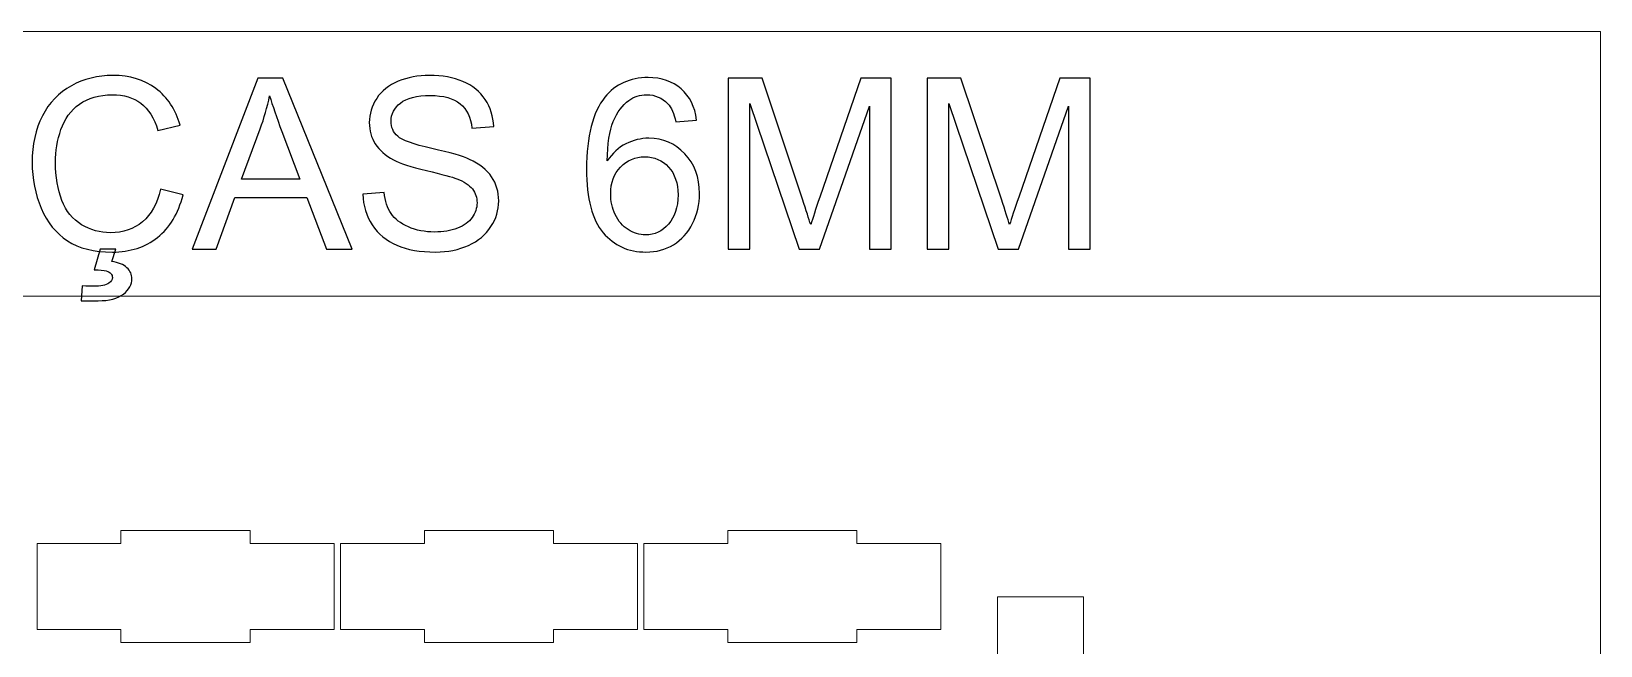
# Model space of a CAD drawing. Header units: millimetres. Extents: x -1111 to 1111, y -549 to 549.
# Drawn here: x 382 to 1111, y 264 to 549 of the extents above; entities that cross this region are included whole.
import ezdxf

# ---------------------------------------------------------------- set-up
doc = ezdxf.new("R2010")
doc.units = ezdxf.units.MM
doc.header["$MEASUREMENT"] = 0
doc.layers.add('Camada 1', color=7, linetype='Continuous')

msp = doc.modelspace()

# ---------------------------------------------------------------- linework, layer by layer
at = {"layer": 'Camada 1', "color": 140, "lineweight": 20}
for points in [[(0, 426.1517), (1110.9428, 426.1517), (1110.9428, 549.2085), (0, 549.2085), (0, 426.1517)], [(0, -184.5851), (1110.9428, -184.5851), (1110.9428, 426.1517), (0, 426.1517), (0, -184.5851)]]:
    msp.add_lwpolyline(points, close=True, dxfattribs=at)
at = {"layer": 'Camada 1', "color": 140}
for points, knots in [([(441.7521, 475.8281), (441.7521, 475.8281), (452.2911, 473.1656), (452.2911, 473.1656), (452.2911, 473.1656), (450.0908, 464.531), (446.1341, 457.9673), (440.4208, 453.4374), (440.4208, 453.4374), (434.7076, 448.9075), (427.7186, 446.6333), (419.4538, 446.6333), (419.4538, 446.6333), (410.9117, 446.6333), (403.9597, 448.3713), (398.5977, 451.8658), (398.5977, 451.8658), (393.2358, 455.3418), (389.1681, 460.3894), (386.3762, 466.9901), (386.3762, 466.9901), (383.5843, 473.6093), (382.1791, 480.6908), (382.1791, 488.2715), (382.1791, 488.2715), (382.1791, 496.5362), (383.7507, 503.7471), (386.9124, 509.9041), (386.9124, 509.9041), (390.0741, 516.0611), (394.567, 520.7389), (400.3912, 523.9376), (400.3912, 523.9376), (406.2154, 527.1363), (412.6312, 528.7263), (419.6202, 528.7263), (419.6202, 528.7263), (427.5707, 528.7263), (434.2454, 526.711), (439.6443, 522.6618), (439.6443, 522.6618), (445.0617, 518.6126), (448.8335, 512.9364), (450.9598, 505.6146), (450.9598, 505.6146), (450.9598, 505.6146), (440.6427, 503.1739), (440.6427, 503.1739), (440.6427, 503.1739), (438.8123, 508.9426), (436.1313, 513.1582), (432.6368, 515.7837), (432.6368, 515.7837), (429.1423, 518.4277), (424.7418, 519.7405), (419.4353, 519.7405), (419.4353, 519.7405), (413.3523, 519.7405), (408.2492, 518.2798), (404.1631, 515.3585), (404.1631, 515.3585), (400.0769, 512.4372), (397.1925, 508.4989), (395.547, 503.5807), (395.547, 503.5807), (393.8829, 498.644), (393.0509, 493.5594), (393.0509, 488.3269), (393.0509, 488.3269), (393.0509, 481.5783), (394.0309, 475.6802), (395.9907, 470.651), (395.9907, 470.651), (397.9506, 465.6034), (401.0014, 461.8501), (405.143, 459.354), (405.143, 459.354), (409.2846, 456.8579), (413.7591, 455.6191), (418.5848, 455.6191), (418.5848, 455.6191), (424.4645, 455.6191), (429.4196, 457.3202), (433.4873, 460.7037), (433.4873, 460.7037), (437.555, 464.1058), (440.3099, 469.1349), (441.7521, 475.8281)], [0, 0, 0, 0, 0.04347826, 0.04347826, 0.04347826, 0.04347826, 0.08695652, 0.08695652, 0.08695652, 0.08695652, 0.13043478, 0.13043478, 0.13043478, 0.13043478, 0.17391304, 0.17391304, 0.17391304, 0.17391304, 0.2173913, 0.2173913, 0.2173913, 0.2173913, 0.26086957, 0.26086957, 0.26086957, 0.26086957, 0.30434783, 0.30434783, 0.30434783, 0.30434783, 0.34782609, 0.34782609, 0.34782609, 0.34782609, 0.39130435, 0.39130435, 0.39130435, 0.39130435, 0.43478261, 0.43478261, 0.43478261, 0.43478261, 0.47826087, 0.47826087, 0.47826087, 0.47826087, 0.52173913, 0.52173913, 0.52173913, 0.52173913, 0.56521739, 0.56521739, 0.56521739, 0.56521739, 0.60869565, 0.60869565, 0.60869565, 0.60869565, 0.65217391, 0.65217391, 0.65217391, 0.65217391, 0.69565217, 0.69565217, 0.69565217, 0.69565217, 0.73913043, 0.73913043, 0.73913043, 0.73913043, 0.7826087, 0.7826087, 0.7826087, 0.7826087, 0.82608696, 0.82608696, 0.82608696, 0.82608696, 0.86956522, 0.86956522, 0.86956522, 0.86956522, 0.91304348, 0.91304348, 0.91304348, 0.91304348, 1, 1, 1, 1]), ([(456.5806, 447.9645), (456.5806, 447.9645), (487.0512, 527.3951), (487.0512, 527.3951), (487.0512, 527.3951), (487.0512, 527.3951), (498.6071, 527.3951), (498.6071, 527.3951), (498.6071, 527.3951), (498.6071, 527.3951), (530.9451, 447.9645), (530.9451, 447.9645), (530.9451, 447.9645), (530.9451, 447.9645), (518.9824, 447.9645), (518.9824, 447.9645), (518.9824, 447.9645), (518.9824, 447.9645), (509.7932, 472.0377), (509.7932, 472.0377), (509.7932, 472.0377), (509.7932, 472.0377), (476.3458, 472.0377), (476.3458, 472.0377), (476.3458, 472.0377), (476.3458, 472.0377), (467.7297, 447.9645), (467.7297, 447.9645), (467.7297, 447.9645), (467.7297, 447.9645), (456.5806, 447.9645), (456.5806, 447.9645)], [0, 0, 0, 0, 0.11111111, 0.11111111, 0.11111111, 0.11111111, 0.22222222, 0.22222222, 0.22222222, 0.22222222, 0.33333333, 0.33333333, 0.33333333, 0.33333333, 0.44444444, 0.44444444, 0.44444444, 0.44444444, 0.55555556, 0.55555556, 0.55555556, 0.55555556, 0.66666667, 0.66666667, 0.66666667, 0.66666667, 0.77777778, 0.77777778, 0.77777778, 0.77777778, 1, 1, 1, 1]), ([(535.8448, 473.4799), (535.8448, 473.4799), (545.7181, 474.3674), (545.7181, 474.3674), (545.7181, 474.3674), (546.1804, 470.3737), (547.2713, 467.1011), (548.9908, 464.531), (548.9908, 464.531), (550.7103, 461.9795), (553.3728, 459.9087), (556.9782, 458.3186), (556.9782, 458.3186), (560.5836, 456.747), (564.6513, 455.9519), (569.1627, 455.9519), (569.1627, 455.9519), (573.1749, 455.9519), (576.7064, 456.5436), (579.7757, 457.7454), (579.7757, 457.7454), (582.8449, 458.9472), (585.1191, 460.5928), (586.6168, 462.6821), (586.6168, 462.6821), (588.1144, 464.7714), (588.8725, 467.0456), (588.8725, 469.4862), (588.8725, 469.4862), (588.8725, 471.9638), (588.1514, 474.127), (586.7092, 475.9945), (586.7092, 475.9945), (585.267, 477.8434), (582.8819, 479.3965), (579.5538, 480.6723), (579.5538, 480.6723), (577.4275, 481.4858), (572.7127, 482.7801), (565.4094, 484.5366), (565.4094, 484.5366), (558.1061, 486.2931), (553.003, 487.9387), (550.0816, 489.4918), (550.0816, 489.4918), (546.2913, 491.4886), (543.4809, 493.9662), (541.632, 496.906), (541.632, 496.906), (539.7645, 499.8458), (538.8401, 503.1555), (538.8401, 506.7979), (538.8401, 506.7979), (538.8401, 510.8286), (539.9864, 514.5819), (542.2606, 518.0579), (542.2606, 518.0579), (544.5348, 521.5524), (547.8444, 524.1964), (552.2264, 526.0084), (552.2264, 526.0084), (556.5899, 527.8204), (561.4526, 528.7263), (566.7961, 528.7263), (566.7961, 528.7263), (572.6757, 528.7263), (577.8713, 527.7834), (582.3642, 525.879), (582.3642, 525.879), (586.8571, 523.993), (590.3147, 521.2011), (592.7368, 517.5033), (592.7368, 517.5033), (595.1589, 513.8239), (596.4531, 509.6452), (596.638, 504.9859), (596.638, 504.9859), (596.638, 504.9859), (586.5428, 504.2094), (586.5428, 504.2094), (586.5428, 504.2094), (586.0066, 509.22), (584.1762, 513.0103), (581.0514, 515.5619), (581.0514, 515.5619), (577.9267, 518.1319), (573.3044, 519.4077), (567.2029, 519.4077), (567.2029, 519.4077), (560.8425, 519.4077), (556.2016, 518.2428), (553.2988, 515.9132), (553.2988, 515.9132), (550.396, 513.5835), (548.9353, 510.7731), (548.9353, 507.482), (548.9353, 507.482), (548.9353, 504.6346), (549.9707, 502.2865), (552.023, 500.4375), (552.023, 500.4375), (554.0569, 498.6071), (559.3264, 496.7026), (567.8685, 494.7797), (567.8685, 494.7797), (576.4106, 492.8384), (582.2717, 491.1558), (585.4519, 489.7136), (585.4519, 489.7136), (590.0558, 487.5874), (593.4763, 484.9064), (595.6766, 481.6338), (595.6766, 481.6338), (597.8768, 478.3796), (598.9677, 474.6263), (598.9677, 470.3737), (598.9677, 470.3737), (598.9677, 466.1396), (597.7659, 462.1829), (595.3438, 458.448), (595.3438, 458.448), (592.9217, 454.7131), (589.4641, 451.8103), (584.9342, 449.7395), (584.9342, 449.7395), (580.4043, 447.6687), (575.3197, 446.6333), (569.6435, 446.6333), (569.6435, 446.6333), (562.4696, 446.6333), (556.4605, 447.6872), (551.6163, 449.7765), (551.6163, 449.7765), (546.7535, 451.8658), (542.9632, 455.009), (540.2083, 459.2246), (540.2083, 459.2246), (537.4349, 463.4217), (535.9927, 468.1735), (535.8448, 473.4799)], [0, 0, 0, 0, 0.02777778, 0.02777778, 0.02777778, 0.02777778, 0.05555556, 0.05555556, 0.05555556, 0.05555556, 0.08333333, 0.08333333, 0.08333333, 0.08333333, 0.11111111, 0.11111111, 0.11111111, 0.11111111, 0.13888889, 0.13888889, 0.13888889, 0.13888889, 0.16666667, 0.16666667, 0.16666667, 0.16666667, 0.19444444, 0.19444444, 0.19444444, 0.19444444, 0.22222222, 0.22222222, 0.22222222, 0.22222222, 0.25, 0.25, 0.25, 0.25, 0.27777778, 0.27777778, 0.27777778, 0.27777778, 0.30555556, 0.30555556, 0.30555556, 0.30555556, 0.33333333, 0.33333333, 0.33333333, 0.33333333, 0.36111111, 0.36111111, 0.36111111, 0.36111111, 0.38888889, 0.38888889, 0.38888889, 0.38888889, 0.41666667, 0.41666667, 0.41666667, 0.41666667, 0.44444444, 0.44444444, 0.44444444, 0.44444444, 0.47222222, 0.47222222, 0.47222222, 0.47222222, 0.5, 0.5, 0.5, 0.5, 0.52777778, 0.52777778, 0.52777778, 0.52777778, 0.55555556, 0.55555556, 0.55555556, 0.55555556, 0.58333333, 0.58333333, 0.58333333, 0.58333333, 0.61111111, 0.61111111, 0.61111111, 0.61111111, 0.63888889, 0.63888889, 0.63888889, 0.63888889, 0.66666667, 0.66666667, 0.66666667, 0.66666667, 0.69444444, 0.69444444, 0.69444444, 0.69444444, 0.72222222, 0.72222222, 0.72222222, 0.72222222, 0.75, 0.75, 0.75, 0.75, 0.77777778, 0.77777778, 0.77777778, 0.77777778, 0.80555556, 0.80555556, 0.80555556, 0.80555556, 0.83333333, 0.83333333, 0.83333333, 0.83333333, 0.86111111, 0.86111111, 0.86111111, 0.86111111, 0.88888889, 0.88888889, 0.88888889, 0.88888889, 0.91666667, 0.91666667, 0.91666667, 0.91666667, 0.94444444, 0.94444444, 0.94444444, 0.94444444, 1, 1, 1, 1]), ([(690.9157, 507.9812), (690.9157, 507.9812), (681.2642, 507.2046), (681.2642, 507.2046), (681.2642, 507.2046), (680.3952, 511.032), (679.1564, 513.8239), (677.5478, 515.5619), (677.5478, 515.5619), (674.9038, 518.3538), (671.6312, 519.7405), (667.7484, 519.7405), (667.7484, 519.7405), (664.6237, 519.7405), (661.8503, 518.8715), (659.4651, 517.1335), (659.4651, 517.1335), (656.3959, 514.8962), (653.9923, 511.6421), (652.1988, 507.3526), (652.1988, 507.3526), (650.4238, 503.0445), (649.4993, 496.9245), (649.4254, 488.9926), (649.4254, 488.9926), (651.7735, 492.561), (654.6579, 495.2235), (658.0599, 496.943), (658.0599, 496.943), (661.462, 498.681), (665.012, 499.55), (668.7468, 499.55), (668.7468, 499.55), (675.2551, 499.55), (680.8019, 497.1464), (685.3873, 492.3576), (685.3873, 492.3576), (689.9542, 487.5689), (692.2469, 481.3934), (692.2469, 473.7942), (692.2469, 473.7942), (692.2469, 468.8021), (691.1745, 464.1797), (689.0297, 459.8902), (689.0297, 459.8902), (686.8665, 455.6006), (683.9267, 452.328), (680.1548, 450.0538), (680.1548, 450.0538), (676.4015, 447.7796), (672.1304, 446.6333), (667.3601, 446.6333), (667.3601, 446.6333), (659.2433, 446.6333), (652.6056, 449.6285), (647.4655, 455.6006), (647.4655, 455.6006), (642.3439, 461.5727), (639.7739, 471.4276), (639.7739, 485.1467), (639.7739, 485.1467), (639.7739, 500.493), (642.6213, 511.6606), (648.2975, 518.6311), (648.2975, 518.6311), (653.2527, 524.6956), (659.9274, 527.7279), (668.3401, 527.7279), (668.3401, 527.7279), (674.5895, 527.7279), (679.7296, 525.9714), (683.7233, 522.4769), (683.7233, 522.4769), (687.717, 518.9824), (690.1206, 514.1567), (690.9157, 507.9812)], [0, 0, 0, 0, 0.05, 0.05, 0.05, 0.05, 0.1, 0.1, 0.1, 0.1, 0.15, 0.15, 0.15, 0.15, 0.2, 0.2, 0.2, 0.2, 0.25, 0.25, 0.25, 0.25, 0.3, 0.3, 0.3, 0.3, 0.35, 0.35, 0.35, 0.35, 0.4, 0.4, 0.4, 0.4, 0.45, 0.45, 0.45, 0.45, 0.5, 0.5, 0.5, 0.5, 0.55, 0.55, 0.55, 0.55, 0.6, 0.6, 0.6, 0.6, 0.65, 0.65, 0.65, 0.65, 0.7, 0.7, 0.7, 0.7, 0.75, 0.75, 0.75, 0.75, 0.8, 0.8, 0.8, 0.8, 0.85, 0.85, 0.85, 0.85, 0.9, 0.9, 0.9, 0.9, 1, 1, 1, 1]), ([(705.5777, 447.9645), (705.5777, 447.9645), (705.5777, 527.3951), (705.5777, 527.3951), (705.5777, 527.3951), (705.5777, 527.3951), (721.3307, 527.3951), (721.3307, 527.3951), (721.3307, 527.3951), (721.3307, 527.3951), (740.116, 471.1687), (740.116, 471.1687), (740.116, 471.1687), (741.854, 465.9362), (743.1113, 462.0165), (743.9063, 459.4095), (743.9063, 459.4095), (744.8123, 462.2938), (746.236, 466.5464), (748.1589, 472.1487), (748.1589, 472.1487), (748.1589, 472.1487), (767.277, 527.3951), (767.277, 527.3951), (767.277, 527.3951), (767.277, 527.3951), (781.3474, 527.3951), (781.3474, 527.3951), (781.3474, 527.3951), (781.3474, 527.3951), (781.3474, 447.9645), (781.3474, 447.9645), (781.3474, 447.9645), (781.3474, 447.9645), (771.2522, 447.9645), (771.2522, 447.9645), (771.2522, 447.9645), (771.2522, 447.9645), (771.2522, 514.4155), (771.2522, 514.4155), (771.2522, 514.4155), (771.2522, 514.4155), (748.0665, 447.9645), (748.0665, 447.9645), (748.0665, 447.9645), (748.0665, 447.9645), (738.5999, 447.9645), (738.5999, 447.9645), (738.5999, 447.9645), (738.5999, 447.9645), (715.673, 515.6358), (715.673, 515.6358), (715.673, 515.6358), (715.673, 515.6358), (715.673, 447.9645), (715.673, 447.9645), (715.673, 447.9645), (715.673, 447.9645), (705.5777, 447.9645), (705.5777, 447.9645)], [0, 0, 0, 0, 0.0625, 0.0625, 0.0625, 0.0625, 0.125, 0.125, 0.125, 0.125, 0.1875, 0.1875, 0.1875, 0.1875, 0.25, 0.25, 0.25, 0.25, 0.3125, 0.3125, 0.3125, 0.3125, 0.375, 0.375, 0.375, 0.375, 0.4375, 0.4375, 0.4375, 0.4375, 0.5, 0.5, 0.5, 0.5, 0.5625, 0.5625, 0.5625, 0.5625, 0.625, 0.625, 0.625, 0.625, 0.6875, 0.6875, 0.6875, 0.6875, 0.75, 0.75, 0.75, 0.75, 0.8125, 0.8125, 0.8125, 0.8125, 0.875, 0.875, 0.875, 0.875, 1, 1, 1, 1]), ([(797.9879, 447.9645), (797.9879, 447.9645), (797.9879, 527.3951), (797.9879, 527.3951), (797.9879, 527.3951), (797.9879, 527.3951), (813.7409, 527.3951), (813.7409, 527.3951), (813.7409, 527.3951), (813.7409, 527.3951), (832.5262, 471.1687), (832.5262, 471.1687), (832.5262, 471.1687), (834.2642, 465.9362), (835.5215, 462.0165), (836.3165, 459.4095), (836.3165, 459.4095), (837.2225, 462.2938), (838.6462, 466.5464), (840.5691, 472.1487), (840.5691, 472.1487), (840.5691, 472.1487), (859.6872, 527.3951), (859.6872, 527.3951), (859.6872, 527.3951), (859.6872, 527.3951), (873.7576, 527.3951), (873.7576, 527.3951), (873.7576, 527.3951), (873.7576, 527.3951), (873.7576, 447.9645), (873.7576, 447.9645), (873.7576, 447.9645), (873.7576, 447.9645), (863.6624, 447.9645), (863.6624, 447.9645), (863.6624, 447.9645), (863.6624, 447.9645), (863.6624, 514.4155), (863.6624, 514.4155), (863.6624, 514.4155), (863.6624, 514.4155), (840.4767, 447.9645), (840.4767, 447.9645), (840.4767, 447.9645), (840.4767, 447.9645), (831.0101, 447.9645), (831.0101, 447.9645), (831.0101, 447.9645), (831.0101, 447.9645), (808.0832, 515.6358), (808.0832, 515.6358), (808.0832, 515.6358), (808.0832, 515.6358), (808.0832, 447.9645), (808.0832, 447.9645), (808.0832, 447.9645), (808.0832, 447.9645), (797.9879, 447.9645), (797.9879, 447.9645)], [0, 0, 0, 0, 0.0625, 0.0625, 0.0625, 0.0625, 0.125, 0.125, 0.125, 0.125, 0.1875, 0.1875, 0.1875, 0.1875, 0.25, 0.25, 0.25, 0.25, 0.3125, 0.3125, 0.3125, 0.3125, 0.375, 0.375, 0.375, 0.375, 0.4375, 0.4375, 0.4375, 0.4375, 0.5, 0.5, 0.5, 0.5, 0.5625, 0.5625, 0.5625, 0.5625, 0.625, 0.625, 0.625, 0.625, 0.6875, 0.6875, 0.6875, 0.6875, 0.75, 0.75, 0.75, 0.75, 0.8125, 0.8125, 0.8125, 0.8125, 0.875, 0.875, 0.875, 0.875, 1, 1, 1, 1]), ([(479.4335, 480.5799), (479.4335, 480.5799), (506.5021, 480.5799), (506.5021, 480.5799), (506.5021, 480.5799), (506.5021, 480.5799), (498.2188, 502.6008), (498.2188, 502.6008), (498.2188, 502.6008), (495.7227, 509.2939), (493.8368, 514.8223), (492.5241, 519.1858), (492.5241, 519.1858), (491.4332, 514.0088), (489.9725, 508.9242), (488.1421, 503.895), (488.1421, 503.895), (488.1421, 503.895), (479.4335, 480.5799), (479.4335, 480.5799)], [0, 0, 0, 0, 0.16666667, 0.16666667, 0.16666667, 0.16666667, 0.33333333, 0.33333333, 0.33333333, 0.33333333, 0.5, 0.5, 0.5, 0.5, 0.66666667, 0.66666667, 0.66666667, 0.66666667, 1, 1, 1, 1]), ([(650.9785, 473.7018), (650.9785, 470.3367), (651.6996, 467.1196), (653.1233, 464.0503), (653.1233, 464.0503), (654.5469, 460.9811), (656.5438, 458.6514), (659.0769, 457.0428), (659.0769, 457.0428), (661.6284, 455.4342), (664.3279, 454.6207), (667.1937, 454.6207), (667.1937, 454.6207), (671.3538, 454.6207), (674.9038, 456.2847), (677.8436, 459.6128), (677.8436, 459.6128), (680.7835, 462.9409), (682.2626, 467.4524), (682.2626, 473.1656), (682.2626, 473.1656), (682.2626, 478.657), (680.8019, 482.9835), (677.8991, 486.1452), (677.8991, 486.1452), (674.9963, 489.3069), (671.2984, 490.897), (666.8054, 490.897), (666.8054, 490.897), (662.405, 490.897), (658.6516, 489.3069), (655.5824, 486.1452), (655.5824, 486.1452), (652.5131, 482.9835), (650.9785, 478.8419), (650.9785, 473.7018)], [0, 0, 0, 0, 0.1, 0.1, 0.1, 0.1, 0.2, 0.2, 0.2, 0.2, 0.3, 0.3, 0.3, 0.3, 0.4, 0.4, 0.4, 0.4, 0.5, 0.5, 0.5, 0.5, 0.6, 0.6, 0.6, 0.6, 0.7, 0.7, 0.7, 0.7, 0.8, 0.8, 0.8, 0.8, 1, 1, 1, 1]), ([(410.9857, 438.424), (410.9857, 438.424), (413.7961, 447.9645), (413.7961, 447.9645), (413.7961, 447.9645), (413.7961, 447.9645), (421.0069, 447.9645), (421.0069, 447.9645), (421.0069, 447.9645), (421.0069, 447.9645), (419.2135, 442.1958), (419.2135, 442.1958), (419.2135, 442.1958), (422.3012, 441.826), (424.6309, 440.883), (426.2025, 439.3484), (426.2025, 439.3484), (427.7741, 437.8323), (428.5506, 436.1313), (428.5506, 434.2638), (428.5506, 434.2638), (428.5506, 431.5644), (427.2379, 429.1792), (424.6124, 427.1084), (424.6124, 427.1084), (422.0054, 425.0376), (418.0486, 424.0022), (412.7791, 424.0022), (412.7791, 424.0022), (409.8023, 424.0022), (407.1768, 424.0022), (404.9211, 424.0022), (404.9211, 424.0022), (404.9211, 424.0022), (405.4758, 430.8803), (405.4758, 430.8803), (405.4758, 430.8803), (407.824, 430.8063), (409.525, 430.7693), (410.6344, 430.7693), (410.6344, 430.7693), (414.0549, 430.7693), (416.477, 431.2316), (417.8637, 432.1745), (417.8637, 432.1745), (418.9176, 432.8956), (419.4538, 433.7646), (419.4538, 434.8185), (419.4538, 434.8185), (419.4538, 435.4656), (419.2504, 436.0388), (418.8252, 436.538), (418.8252, 436.538), (418.4184, 437.0372), (417.6604, 437.481), (416.551, 437.8323), (416.551, 437.8323), (415.4231, 438.1836), (413.5742, 438.387), (410.9857, 438.424)], [0, 0, 0, 0, 0.0625, 0.0625, 0.0625, 0.0625, 0.125, 0.125, 0.125, 0.125, 0.1875, 0.1875, 0.1875, 0.1875, 0.25, 0.25, 0.25, 0.25, 0.3125, 0.3125, 0.3125, 0.3125, 0.375, 0.375, 0.375, 0.375, 0.4375, 0.4375, 0.4375, 0.4375, 0.5, 0.5, 0.5, 0.5, 0.5625, 0.5625, 0.5625, 0.5625, 0.625, 0.625, 0.625, 0.625, 0.6875, 0.6875, 0.6875, 0.6875, 0.75, 0.75, 0.75, 0.75, 0.8125, 0.8125, 0.8125, 0.8125, 0.875, 0.875, 0.875, 0.875, 1, 1, 1, 1])]:
    msp.add_open_spline(points, degree=3, knots=knots, dxfattribs=at)
at = {"layer": 'Camada 1', "color": 250, "lineweight": 20}
for points in [[(423.448, 311.2051), (423.448, 311.2051), (384.4629, 311.2052), (384.4629, 311.2052), (384.4629, 311.2052), (384.4629, 311.2052), (384.4629, 271.2051), (384.4629, 271.2051), (384.4629, 271.2051), (384.4629, 271.2051), (423.4479, 271.2051), (423.4479, 271.2051), (423.4479, 271.2051), (423.4479, 271.2051), (423.4479, 265.2051), (423.4479, 265.2051), (423.4479, 265.2051), (423.4479, 265.2051), (483.4479, 265.2051), (483.4479, 265.2051), (483.4479, 265.2051), (483.4479, 265.2051), (483.4478, 271.205), (483.4478, 271.205), (483.4478, 271.205), (483.4478, 271.205), (522.4329, 271.205), (522.4329, 271.205), (522.4329, 271.205), (522.4329, 271.205), (522.4329, 311.2051), (522.4329, 311.2051), (522.4329, 311.2051), (522.4329, 311.2051), (483.4479, 311.205), (483.4479, 311.205), (483.4479, 311.205), (483.4479, 311.205), (483.4479, 317.205), (483.4479, 317.205), (483.4479, 317.205), (483.4479, 317.205), (423.4479, 317.2051), (423.4479, 317.2051), (423.4479, 317.2051), (423.4479, 317.2051), (423.448, 311.2051), (423.448, 311.2051)], [(564.418, 311.2051), (564.418, 311.2051), (525.4329, 311.2052), (525.4329, 311.2052), (525.4329, 311.2052), (525.4329, 311.2052), (525.4329, 271.2051), (525.4329, 271.2051), (525.4329, 271.2051), (525.4329, 271.2051), (564.4179, 271.2051), (564.4179, 271.2051), (564.4179, 271.2051), (564.4179, 271.2051), (564.4179, 265.2051), (564.4179, 265.2051), (564.4179, 265.2051), (564.4179, 265.2051), (624.4179, 265.2051), (624.4179, 265.2051), (624.4179, 265.2051), (624.4179, 265.2051), (624.4178, 271.205), (624.4178, 271.205), (624.4178, 271.205), (624.4178, 271.205), (663.4029, 271.205), (663.4029, 271.205), (663.4029, 271.205), (663.4029, 271.205), (663.4029, 311.2051), (663.4029, 311.2051), (663.4029, 311.2051), (663.4029, 311.2051), (624.4179, 311.205), (624.4179, 311.205), (624.4179, 311.205), (624.4179, 311.205), (624.4179, 317.205), (624.4179, 317.205), (624.4179, 317.205), (624.4179, 317.205), (564.4179, 317.2051), (564.4179, 317.2051), (564.4179, 317.2051), (564.4179, 317.2051), (564.418, 311.2051), (564.418, 311.2051)], [(705.388, 311.2051), (705.388, 311.2051), (666.4029, 311.2052), (666.4029, 311.2052), (666.4029, 311.2052), (666.4029, 311.2052), (666.4029, 271.2051), (666.4029, 271.2051), (666.4029, 271.2051), (666.4029, 271.2051), (705.3879, 271.2051), (705.3879, 271.2051), (705.3879, 271.2051), (705.3879, 271.2051), (705.3879, 265.2051), (705.3879, 265.2051), (705.3879, 265.2051), (705.3879, 265.2051), (765.3879, 265.2051), (765.3879, 265.2051), (765.3879, 265.2051), (765.3879, 265.2051), (765.3878, 271.205), (765.3878, 271.205), (765.3878, 271.205), (765.3878, 271.205), (804.3729, 271.205), (804.3729, 271.205), (804.3729, 271.205), (804.3729, 271.205), (804.3729, 311.2051), (804.3729, 311.2051), (804.3729, 311.2051), (804.3729, 311.2051), (765.3879, 311.205), (765.3879, 311.205), (765.3879, 311.205), (765.3879, 311.205), (765.3879, 317.205), (765.3879, 317.205), (765.3879, 317.205), (765.3879, 317.205), (705.3879, 317.2051), (705.3879, 317.2051), (705.3879, 317.2051), (705.3879, 317.2051), (705.388, 311.2051), (705.388, 311.2051)], [(870.7153, 286.3252), (870.7153, 286.3252), (870.7153, 258.7651), (870.7153, 258.7651), (870.7153, 258.7651), (870.7153, 258.7651), (876.7153, 258.7652), (876.7153, 258.7652), (876.7153, 258.7652), (876.7153, 258.7652), (876.7153, 188.7652), (876.7153, 188.7652), (876.7153, 188.7652), (876.7153, 188.7652), (870.7153, 188.7652), (870.7153, 188.7652), (870.7153, 188.7652), (870.7153, 188.7652), (870.7153, 161.2052), (870.7153, 161.2052), (870.7153, 161.2052), (870.7153, 161.2052), (830.7153, 161.2052), (830.7153, 161.2052), (830.7153, 161.2052), (830.7153, 161.2052), (830.7153, 188.7652), (830.7153, 188.7652), (830.7153, 188.7652), (830.7153, 188.7652), (824.7153, 188.7652), (824.7153, 188.7652), (824.7153, 188.7652), (824.7153, 188.7652), (824.7153, 258.7652), (824.7153, 258.7652), (824.7153, 258.7652), (824.7153, 258.7652), (830.7153, 258.7652), (830.7153, 258.7652), (830.7153, 258.7652), (830.7153, 258.7652), (830.7153, 286.3252), (830.7153, 286.3252), (830.7153, 286.3252), (830.7153, 286.3252), (870.7153, 286.3252), (870.7153, 286.3252)]]:
    msp.add_open_spline(points, degree=3, knots=[0, 0, 0, 0, 0.07692308, 0.07692308, 0.07692308, 0.07692308, 0.15384615, 0.15384615, 0.15384615, 0.15384615, 0.23076923, 0.23076923, 0.23076923, 0.23076923, 0.30769231, 0.30769231, 0.30769231, 0.30769231, 0.38461538, 0.38461538, 0.38461538, 0.38461538, 0.46153846, 0.46153846, 0.46153846, 0.46153846, 0.53846154, 0.53846154, 0.53846154, 0.53846154, 0.61538462, 0.61538462, 0.61538462, 0.61538462, 0.69230769, 0.69230769, 0.69230769, 0.69230769, 0.76923077, 0.76923077, 0.76923077, 0.76923077, 0.84615385, 0.84615385, 0.84615385, 0.84615385, 1, 1, 1, 1], dxfattribs=at)

doc.saveas('drawing.dxf')
